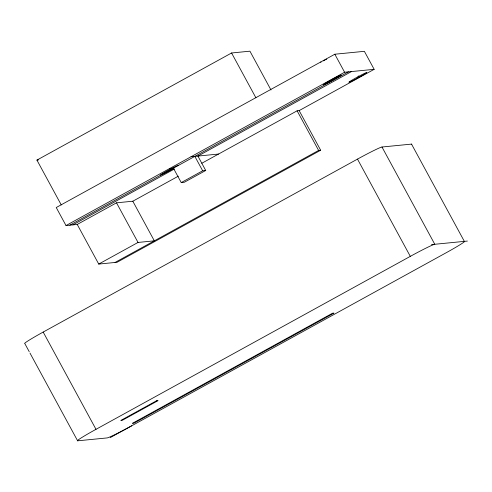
<?xml version="1.0" encoding="UTF-8"?>
<svg xmlns="http://www.w3.org/2000/svg" width="492" height="492" viewBox="0 0 492 492"><rect width="100%" height="100%" fill="white"/><g stroke="black" fill="none" stroke-linecap="round" stroke-linejoin="round"><path stroke-width="0.74" d="M61.26 204.924L36.925 160.103L231.578 52.982L249.924 51.18L270.987 89.981M201.794 163.264L297.113 110.811L299.148 110.608L374.154 69.335L364.375 51.322L334.824 54.225L56.236 207.532L66.014 225.545L77.226 224.444L116.512 202.821L132.815 201.222L178.356 176.161M66.014 225.545L344.603 72.238L374.154 69.335M69.833 225.17L348.422 71.863M72.89 224.869L174.451 168.977M351.479 71.561L197.901 156.075L205.724 170.484L184.291 182.28L181.234 182.575L173.412 168.172L169.592 168.547M181.234 182.575L202.667 170.785L205.724 170.484M77.226 224.444L98.738 264.069L138.024 242.445L154.334 240.846L132.815 201.222M115.042 262.464L318.625 150.435L320.667 150.232L299.148 110.608M320.667 150.232L117.084 262.267L98.738 264.069M29.219 351.663L24.815 343.557A24.625 1.205 -28.5 0 1 43.185 332.063L357.493 159.107A24.625 1.205 -28.5 0 1 381.983 147.01L411.533 144.107L464.343 241.369A24.625 1.205 -28.5 0 1 445.967 252.863L110.233 437.616M29.951 353.016L77.625 440.82A24.625 1.205 -28.5 0 1 95.995 429.325L410.303 256.363A24.625 1.205 -28.5 0 1 434.787 244.272L381.983 147.01M321.036 62.158L320.538 62.084M36.925 160.103L38.45 159.949M191.019 156.751L218.534 154.051M431.484 244.598L467.4 241.068M77.625 440.82L107.176 437.917A24.625 1.205 -28.5 0 0 131.665 425.82M358.373 75.934L359.092 77.269M334.824 54.225L344.603 72.238M357.493 159.107L410.303 256.363M297.113 110.811L318.625 150.435M231.578 52.982L255.914 97.803M194.844 156.376L202.667 170.785M116.512 202.821L138.024 242.445M43.185 332.063L95.995 429.325M411.533 144.107A24.625 1.205 -28.5 0 1 411.595 144.433M323.385 60.879A10.258 0.498 -28.5 0 1 325.126 59.956M325.686 59.667A10.258 0.498 -28.5 0 1 326.762 59.114M178.104 165.736A10.258 0.498 -28.5 0 0 178.584 165.33L178.442 165.257A10.258 0.498 -28.5 0 0 172.544 168.018L167.889 170.515A10.258 0.498 -28.5 0 0 160.589 174.986L161.468 174.801A10.258 0.498 -28.5 0 0 173.516 168.547M357.401 77.059L355.089 78.339A10.258 0.498 -28.5 0 0 348.957 82.299A10.258 0.498 -28.5 0 0 358.256 77.736L360.574 76.451A10.258 0.498 -28.5 0 0 366.841 72.49L366.423 72.57A10.258 0.498 -28.5 0 0 357.401 77.059M156.548 400.771L120.829 420.426L122.36 420.279L158.073 400.623L156.548 400.771M332.451 313.256L132.434 423.323L133.965 423.175L333.976 313.109L332.451 313.256M333.17 78.892L330.815 80.171A10.258 0.498 -28.5 0 0 323.342 84.802A10.258 0.498 -28.5 0 0 331.54 80.909L333.89 79.624A10.258 0.498 -28.5 0 0 341.337 75.085L341.239 74.993A10.258 0.498 -28.5 0 0 333.17 78.892"/></g></svg>
